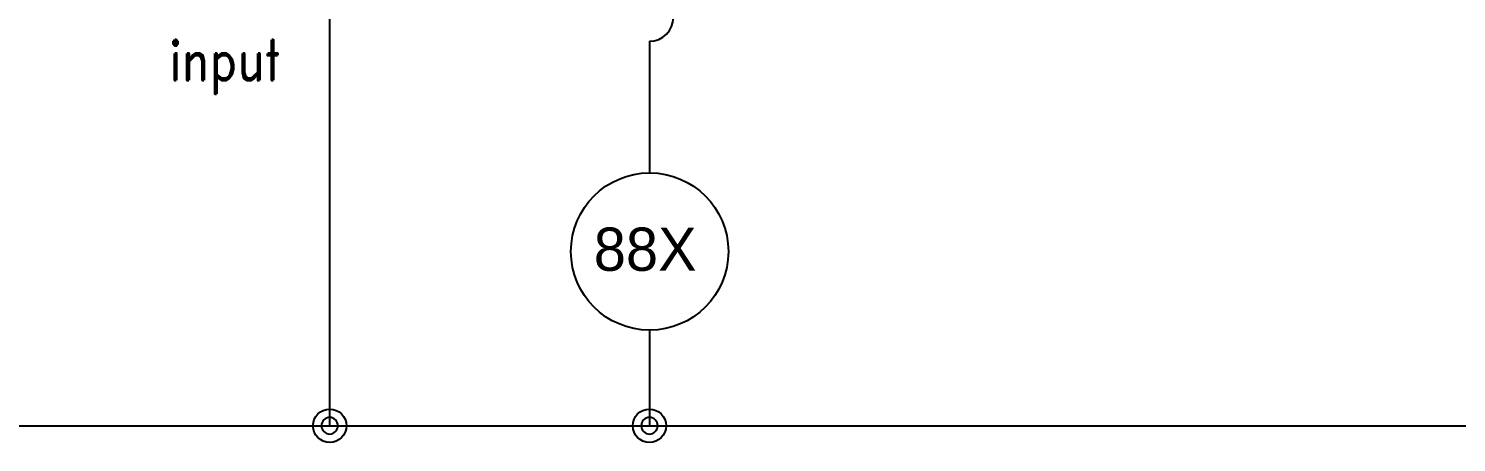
# Model space of a CAD drawing. Header units: millimetres. Extents: x 77 to 917, y 105 to 1108.
# Drawn here: x 303.5 to 406, y 186.6 to 216.4 of the extents above; entities that cross this region are included whole.
import ezdxf
from ezdxf.enums import TextEntityAlignment as Align

# ---------------------------------------------------------------- set-up
doc = ezdxf.new("R2010")
doc.units = ezdxf.units.MM
doc.layers.add('4', color=133, linetype='Continuous')
doc.layers.add('ASHADE', color=7, linetype='Continuous')
doc.styles.add('ghs', font='NGULIM.TTF')
doc.styles.add('SD', font='ROMAND.shx', dxfattribs={"width": 0.8})

msp = doc.modelspace()

# ---------------------------------------------------------------- linework, layer by layer
msp.add_arc((348.063, 217.181), 1.725, 270, 90)
at = {"layer": '4', "color": 0}
msp.add_line((253.17, 187.831), (431.778, 187.831), dxfattribs=at)
for centre in [(325.104, 187.831), (348.063, 187.831)]:
    msp.add_circle(centre, 1.2, dxfattribs=at)
at = {"layer": 'ASHADE', "ltscale": 2}
for p, q in [((325.104, 187.831), (325.104, 236.56)), ((348.063, 215.456), (348.063, 205.999)), ((348.063, 194.697), (348.063, 187.831))]:
    msp.add_line(p, q, dxfattribs=at)
msp.add_circle((348.077, 200.348), 5.651, dxfattribs=at)
for centre, start, end in [((325.104, 187.831), 0, 180), ((325.104, 187.831), 180, 0), ((348.063, 187.831), 0, 180), ((348.063, 187.831), 180, 0)]:
    msp.add_arc(centre, 0.593, start, end, dxfattribs=at)

# ---------------------------------------------------------------- texts
at = {"color": 1, "linetype": 'Continuous', "style": 'SD', "width": 0.8}
msp.add_text('input', height=2.903, dxfattribs=at).set_placement((317.567, 213.618), align=Align.MIDDLE)
at = {"layer": 'ASHADE', "ltscale": 2, "style": 'ghs'}
msp.add_text('88X', height=3.1067, dxfattribs=at).set_placement((344.061, 198.962))

doc.saveas('drawing.dxf')
